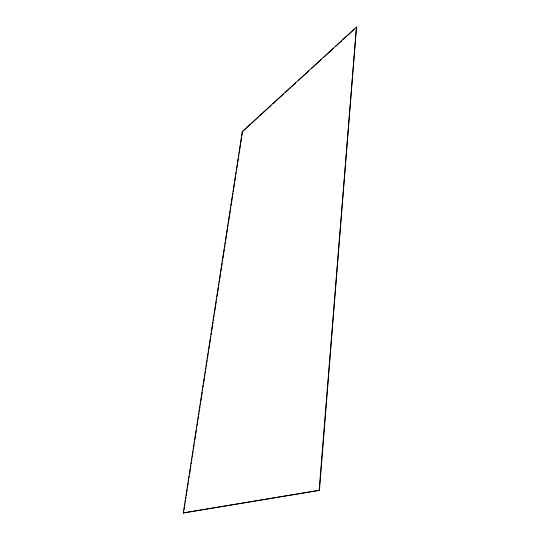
<?xml version="1.0" encoding="UTF-8"?>
<svg xmlns="http://www.w3.org/2000/svg" width="540" height="540" viewBox="0 0 540 540"><rect width="100%" height="100%" fill="white"/><g stroke="black" fill="none" stroke-linecap="round" stroke-linejoin="round"><path stroke-width="0.81" d="M183.29 512.946L319.127 490.3L356.474 27L319.451 490.381L183.29 512.946L242.298 131.537L356.474 27M183.566 513L183.823 511.333M184.079 509.672L184.977 503.84M185.234 502.173L185.49 500.513M185.753 498.845L186.01 497.178M186.266 495.511L186.523 493.85M186.779 492.183L187.164 489.686M187.421 488.018L188.197 483.023M188.453 481.356L188.71 479.696M188.966 478.028L189.223 476.361M189.486 474.694L190.384 468.869M190.64 467.201L190.897 465.534M191.153 463.874L191.417 462.206M191.673 460.539L191.929 458.879M192.186 457.211L193.084 451.379M193.347 449.719L194.117 444.717M194.373 443.057L194.63 441.389M194.886 439.722L196.304 430.562M196.56 428.902L196.816 427.235M197.073 425.567L197.336 423.9M197.593 422.24L197.849 420.572M198.106 418.905L198.491 416.408M198.747 414.74L199.004 413.08M199.267 411.413L200.036 406.418M200.293 404.75L200.549 403.083M200.806 401.423L202.223 392.263M202.48 390.596L202.736 388.928M202.993 387.268L203.256 385.601M203.513 383.933L204.41 378.108M204.667 376.441L204.923 374.774M205.187 373.106L205.443 371.446M205.7 369.779L205.956 368.111M206.213 366.451L206.597 363.947M206.854 362.286L207.117 360.619M207.374 358.952L208.143 353.957M208.4 352.289L208.656 350.629M208.913 348.962L210.33 339.802M210.587 338.135L210.843 336.474M211.106 334.807L211.363 333.14M211.619 331.472L212.517 325.647M212.774 323.98L213.037 322.312M213.293 320.652L213.55 318.985M213.806 317.318L214.063 315.657M214.319 313.99L216.25 301.496M216.506 299.835L216.763 298.168M217.026 296.5L218.437 287.341M218.693 285.68L218.957 284.013M219.213 282.346L219.47 280.678M219.726 279.018L220.624 273.186M220.887 271.519L222.169 263.196M222.426 261.529L222.683 259.862M222.946 258.201L224.357 249.041M224.613 247.374L224.876 245.707M225.133 244.046L225.389 242.379M225.646 240.712L226.544 234.887M226.807 233.219L227.576 228.224M227.833 226.557L228.089 224.89M228.346 223.229L230.276 210.735M230.54 209.068L230.796 207.407M231.053 205.74L232.463 196.58M232.726 194.913L232.983 193.253M233.24 191.585L233.496 189.918M233.753 188.251L234.657 182.425M234.913 180.758L235.683 175.763M235.94 174.096L236.196 172.436M236.459 170.768L238.39 158.274M238.646 156.614L238.903 154.946M239.159 153.279L240.577 144.119M240.833 142.459L241.603 137.457M241.859 135.797L242.507 131.632L250.574 124.247M251.816 123.113L258.64 116.863M259.882 115.729L271.053 105.509M272.916 103.802L283.466 94.149M285.329 92.448L295.88 82.789M298.363 80.521L308.914 70.862M311.398 68.594L321.327 59.508M323.811 57.233L333.747 48.148M335.603 46.447L341.813 40.763M343.055 39.629L346.16 36.788M347.396 35.654L354.226 29.41"/></g></svg>
